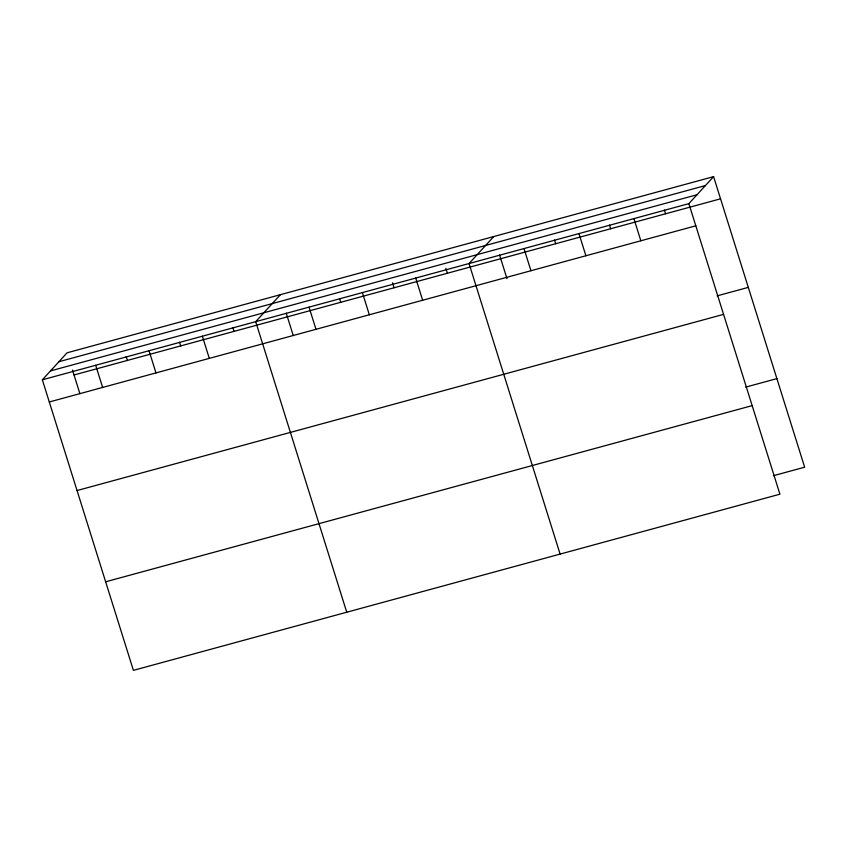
<?xml version="1.0" encoding="UTF-8"?>
<svg xmlns="http://www.w3.org/2000/svg" width="847" height="847" viewBox="0 0 847 847"><rect width="100%" height="100%" fill="white"/><g stroke="black" fill="none" stroke-linecap="round" stroke-linejoin="round"><path stroke-width="1.27" d="M713.598 176.642L688.865 203.64L779.918 494.193L133.403 670.358L42.35 379.805L67.082 352.807L713.598 176.642L804.65 467.195L773.427 475.696M280.431 294.671L255.699 321.669L346.751 612.222M493.78 236.535L469.047 263.544L560.1 554.086M58.919 361.722L705.435 185.557M50.513 370.901L697.028 194.736M42.35 379.805L688.865 203.64M74.028 374.977L720.543 198.812M49.295 401.976L695.811 225.81M717.081 295.878L748.303 287.377M77.056 490.54L723.56 314.375M745.667 387.132L776.9 378.62M105.653 581.794L752.157 405.628M664.429 210.088L665.594 213.783M633.905 218.621L640.851 240.781M609.48 225.058L610.634 228.754M578.956 233.592L585.902 255.762M554.531 240.04L555.685 243.735M523.997 248.563L530.953 270.733M499.571 255.011L506.982 278.663M445.85 268.308L447.396 273.242M415.708 278.07L422.653 300.24M392.51 282.845L394.056 287.768M362.378 292.607L369.324 314.777M339.562 298.61L340.716 302.305M309.039 307.143L315.984 329.314M286.222 313.146L293.242 335.55M232.883 327.683L234.047 331.378M202.359 336.206L209.304 358.376M179.553 342.209L180.707 345.904M149.03 350.743L155.975 372.913M126.214 356.746L127.368 360.441M95.69 365.279L102.635 387.439M72.493 370.054L79.893 393.686"/></g></svg>
